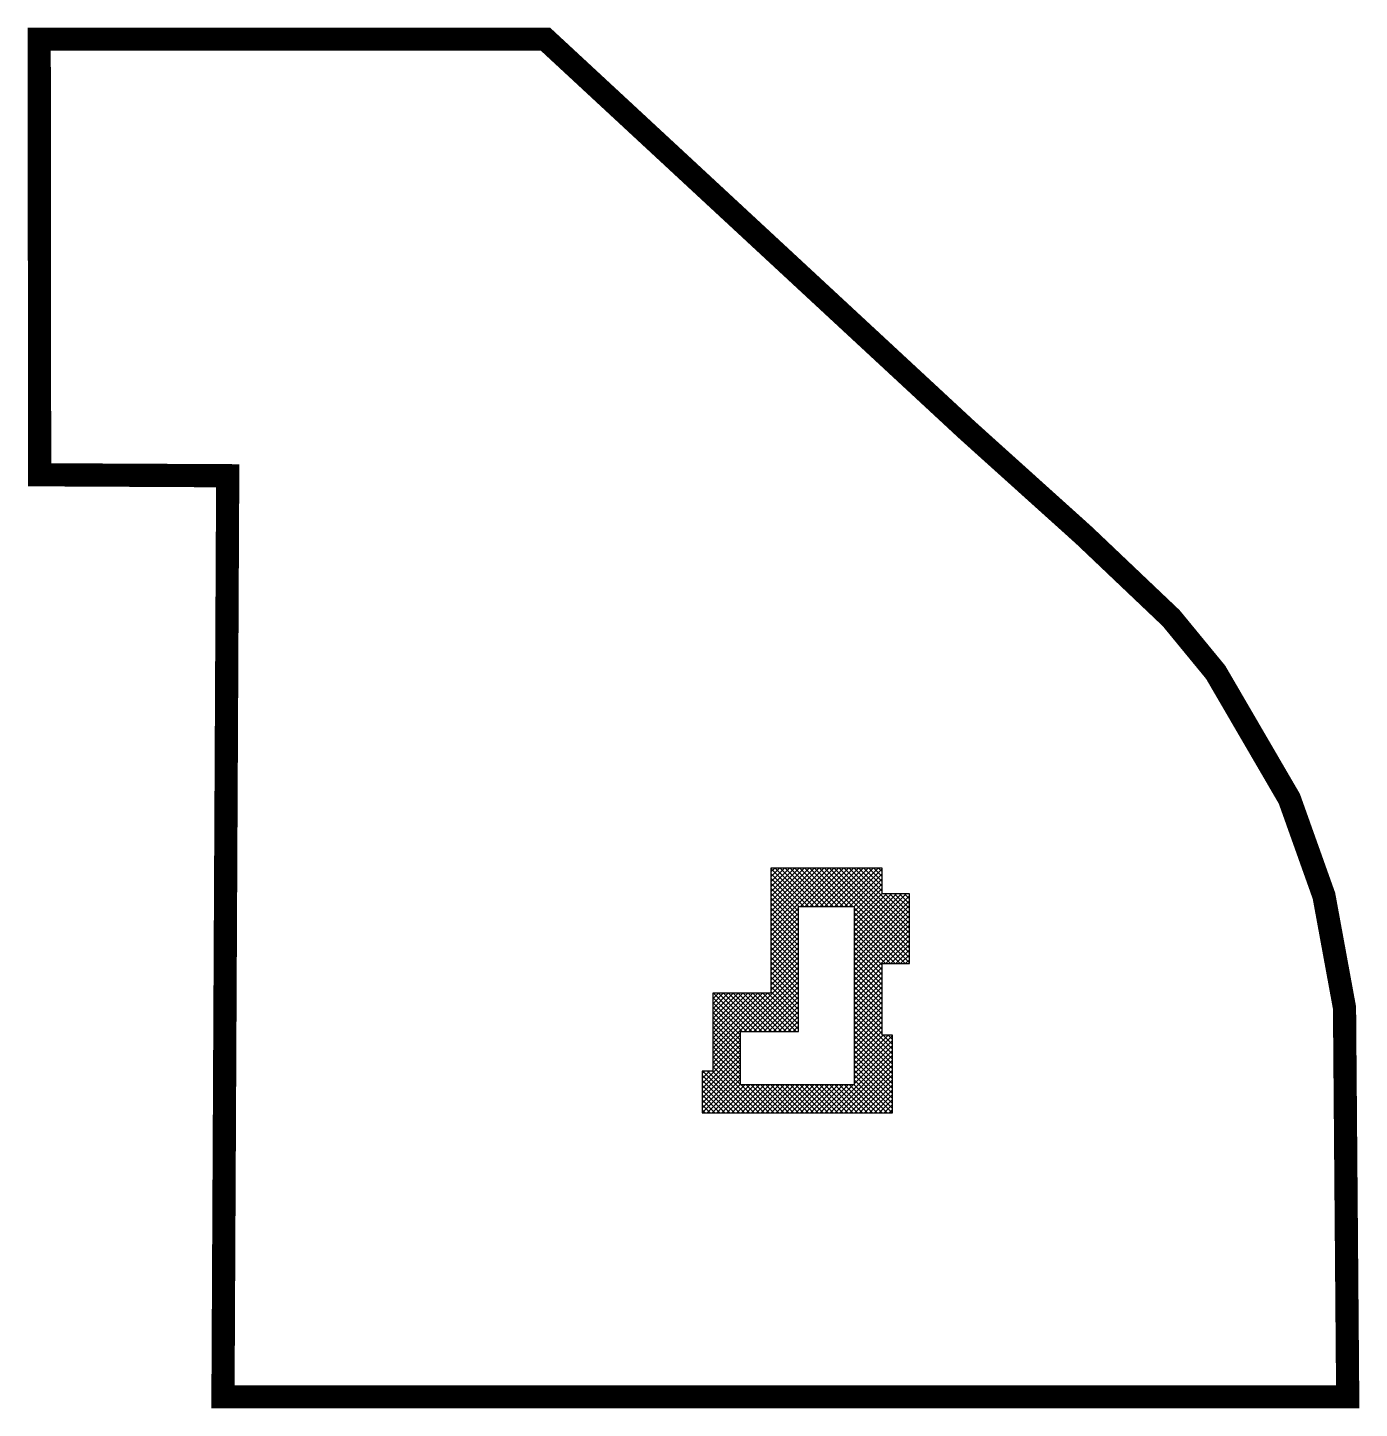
# Model space of a CAD drawing. Header units: millimetres. Extents: x 327808 to 2562540, y -728300 to 402793.
# Drawn here: x 1117310 to 1174744, y 184770 to 244300 of the extents above; entities that cross this region are included whole.
import ezdxf

# ---------------------------------------------------------------- set-up
doc = ezdxf.new("R2010")
doc.units = ezdxf.units.MM
doc.header["$LTSCALE"] = 140
for name, color, linetype in [('NAME-C', 1, 'Continuous'), ('기초꺽임', 7, 'Continuous'), ('기초꺽임-HAT', 5, 'Continuous')]:
    doc.layers.add(name, color=color, linetype=linetype)

msp = doc.modelspace()

# ---------------------------------------------------------------- hatches: boundary and pattern name
at = {"layer": '기초꺽임-HAT'}
h = msp.add_hatch(dxfattribs=at)
h.set_pattern_fill('ANSI37', color=256, scale=1200, style=0)
h.set_pattern_definition([(45, (910575, 54600), (-106.06602, 106.06602), []), (135, (910575, 54600), (-106.06602, -106.06602), [])])
h.paths.add_polyline_path([(1150560, 206415), (1152960, 206415), (1152960, 198715), (1148060, 198715), (1148060, 201015), (1150560, 201015)], flags=16)
h.paths.add_polyline_path([(1154160, 200865), (1154160, 203950), (1155335, 203950), (1155335, 206950), (1154160, 206950), (1154160, 208065), (1149360, 208065), (1149360, 202665), (1146860, 202665), (1146860, 199315), (1146395, 199315), (1146395, 197515), (1154610, 197515), (1154610, 200865)])

# ---------------------------------------------------------------- linework, layer by layer
at = {"layer": 'NAME-C'}
for points in [[(1154160, 200865), (1154160, 203950), (1155335, 203950), (1155335, 206950), (1154160, 206950), (1154160, 208065), (1149360, 208065), (1149360, 202665), (1146860, 202665), (1146860, 199315), (1146395, 199315), (1146395, 197515), (1154610, 197515), (1154610, 200865)], [(1150560, 206415), (1152960, 206415), (1152960, 198715), (1148060, 198715), (1148060, 201015), (1150560, 201015)]]:
    msp.add_lwpolyline(points, close=True, dxfattribs=at)
at = {"layer": '기초꺽임', "color": 1, "const_width": 1000}
msp.add_lwpolyline([(1117828.2, 225021.4), (1125939.4, 224979.6), (1125735, 185270), (1174240, 185270), (1174102.6, 202040), (1173215.7, 206867.8), (1171724.2, 211051), (1168545.5, 216506.4), (1166628.4, 218837.9), (1162869.7, 222409), (1157820.8, 226955.1), (1139644.7, 243800), (1125735, 243800), (1117810, 243800), (1117828.2, 225021.4)], dxfattribs=at)

doc.saveas('drawing.dxf')
